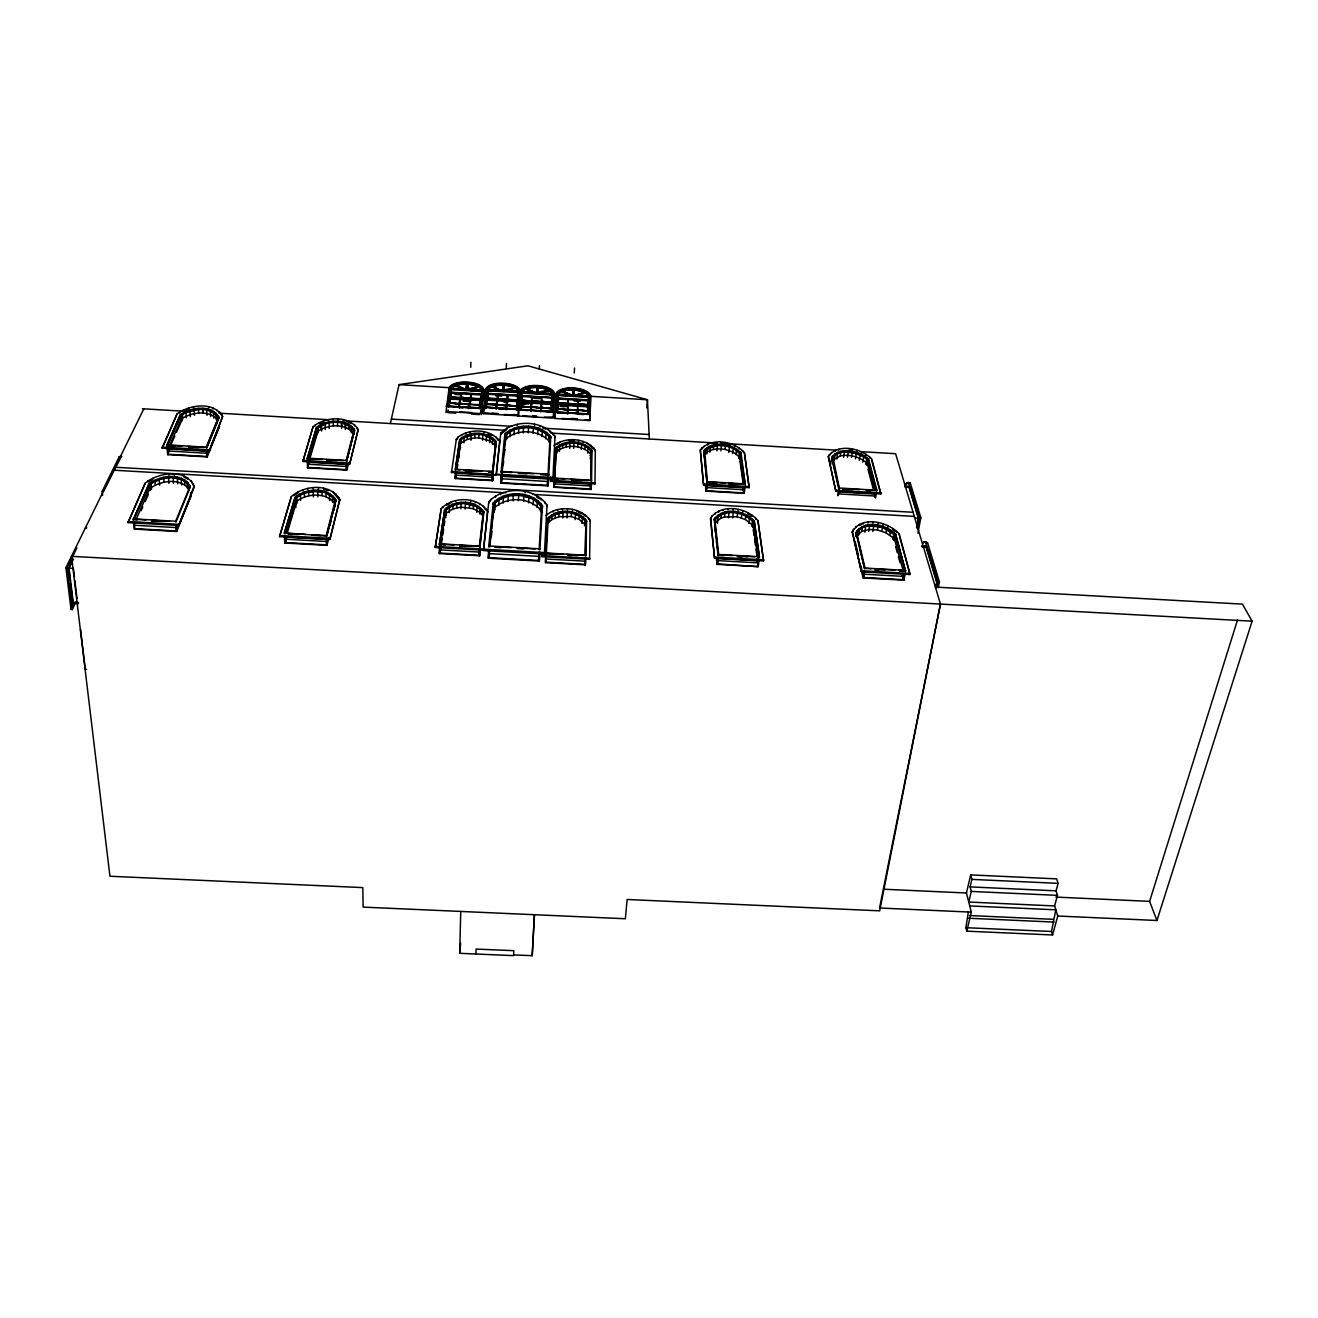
<?xml version="1.0" encoding="UTF-8"?>
<svg xmlns="http://www.w3.org/2000/svg" width="1318" height="1318" viewBox="0 0 1318 1318"><rect width="100%" height="100%" fill="white"/><g stroke="black" fill="none" stroke-linecap="round" stroke-linejoin="round"><path stroke-width="1.5" d="M550.792 477.198L550.578 481.317L594.978 483.904L595.308 449.982C585.818 437.971 565.867 436.324 553.939 445.632M591.551 481.301L591.963 450.344C583.38 440.163 565.274 438.779 555.652 448.202L555.603 449.207C564.928 439.322 583.363 440.92 591.914 451.069M483.36 550.166L435.237 547.481L441.135 508.682C453.062 496.161 477.759 496.342 487.578 511.335L487.545 512.405M589.607 559.31L589.69 558.222L541.912 555.553L541.863 556.641L589.607 559.31L590.151 520.33C580.431 506.722 558.288 504.827 545.8 515.618M590.431 489.406L590.513 483.063M590.662 471.185L591.354 451.036L588.026 447.823L587.68 453.095M590.826 480.065L591.123 454.413C582.655 444.743 565.455 443.425 555.998 452.338L554.285 487.298M554.005 481.251L553.708 487.265L591.008 489.439L591.074 483.409M591.008 480.576L591.354 451.036M480.378 549.688L479.686 555.768L439.289 553.527L439.355 548.37M439.405 544.927L444.66 509.539C454.957 499.357 475.287 499.538 483.887 511.779L483.854 512.85L477.347 506.738L465.32 503.509M440.064 547.761L439.981 553.099L479.109 555.273L479.324 548.173M441.118 509.769L441.135 508.682M589.986 420.574L590.645 396.043L556.064 393.934L554.812 418.465L589.986 420.574L590.645 396.043A17.365 7.529 3.9 0 0 573.577 387.953A17.365 7.529 3.9 0 0 556.064 393.934L555.735 400.161L556.69 400.656M443.095 507.694L443.112 506.623M445.929 412.55L449.076 388.069A17.48 7.562 2.3 0 1 467.511 382.105A17.48 7.562 2.3 0 1 483.871 390.177L483.162 400.491M444.66 509.539L444.644 510.626L449.026 507.084L456.918 504.201L456.835 507.677M445.138 517.331L445.253 510.346L452.98 505.387L452.914 508.863L445.187 513.921L439.289 553.527M445.748 517.727L445.715 509.934M445.879 509.308L445.896 508.237M446.291 512.768L446.357 509.275M448.087 411.183L448.12 409.947M587.647 408.596L587.812 400.178L558.453 398.398L558.354 400.26M545.636 555.784L545.29 562.605L585.373 564.845L585.456 558.717M575.126 519.605L575.472 514.102L582.358 517.826L585.9 521.5L585.357 555.521L566.888 554.483M587.812 400.178L587.68 414.132M585.966 556.015L586.559 520.775C577.729 509.176 557.58 507.743 547.613 518.551L545.734 554.087M588.24 408.498L588.569 398.497M557.778 398.86L557.959 395.499L588.635 397.361L588.339 414.445L578.586 413.852M446.753 504.036L446.736 505.107L449.57 503.756M449.026 391.199L449.076 388.069L483.871 390.177L481.334 414.692M449.454 402.418L449.487 400.524M449.537 400.095L449.57 398.201L480.708 400.095L480.658 401.974M482.915 390.128L480.576 408.465L482.866 390.54L449.965 388.53L466.407 390.128M459.208 403.539L449.504 402.978L450.179 399.156L479.999 400.326L450.179 398.514L449.504 404.362M454.331 389.453L450.591 388.629M450.805 394.708L450.904 389.634L481.778 391.512L479.587 408.531M449.026 507.084L449.043 506.013M450.789 397.426L460.361 398.003L450.789 397.426L460.394 397.739L460.987 393.505M449.306 512.669L449.405 507.101M460.41 397.492L450.805 396.932L451.464 392.533L481.004 394.329L480.955 396.207M496.194 475.09L451.464 472.487L451.481 471.432L552.917 478.813L553 477.495L496.375 474.183L500.758 433.012C515.074 419.009 542.637 420.327 555.043 436.242L552.917 478.813M451.003 503.081L451.02 502.01M584.747 564.796L584.862 558.305M585.176 555.109L585.9 521.5M587.597 407.905L587.696 402.039M452.684 505.321L452.7 504.25M463.87 389.37L455.567 384.955L465.88 389.716M493.36 474.711L492.701 480.691L455.138 478.516L455.254 472.355M458.236 436.966L456.407 439.784L458.236 436.966C470.295 428.218 490.527 428.712 499.703 441.316L499.67 442.354M455.699 501.664L455.715 500.593M456.753 503.031L456.736 504.102L465.369 503.394L473.689 505.074L473.722 504.003M489.011 472.272L492.965 472.503L496.276 441.678C487.858 430.97 469.603 430.656 459.718 439.52L459.702 440.541L464.101 437.494L463.985 442.799M460.196 443.622L461.284 439.355L456.456 469.192M460.641 443.276L460.707 439.932M460.839 439.421L460.872 438.383M461.58 435.764L461.613 434.742M460.971 508.781L461.036 502.372M463.755 436.472L463.738 437.494L474.925 434.479M465.518 434.017L465.551 432.996M466.77 383.538L465.155 384.082A15.964 6.92 2.3 0 0 456.259 385.284L465.897 389.42L466.77 383.538L465.172 383.489A15.964 6.92 2.3 0 0 456.275 384.691L454.842 385.218A15.964 6.92 2.3 0 0 450.954 387.97L450.591 388.925M467.132 382.517L467.099 383.999A16.294 7.051 2.3 0 0 450.179 389.337L451.069 386.438A16.524 7.15 2.3 0 1 463.359 382.484L471.514 382.978A16.524 7.15 2.3 0 1 482.388 388.349L482.899 390.721L470.575 389.963M467.791 382.549L467.725 387.789M465.188 509.061L465.402 502.323M468.071 383.62L469.653 384.362A15.964 6.92 2.3 0 1 478.006 386.619L467.198 389.502L468.071 383.62L469.653 383.769A15.964 6.92 2.3 0 1 478.022 386.026L479.274 386.718A15.964 6.92 2.3 0 1 482.289 389.881L482.437 390.573M467.149 434.956L467.132 435.978L470.872 434.94L470.905 433.919M467.33 439.339L467.396 436.011M470.757 367.261L470.872 362.302M469.883 432.815L469.9 431.793M470.839 394.098L470.279 398.333L460.69 397.772M469.406 507.512L469.488 504.053M470.921 440.311L471.053 435.006M469.653 503.937L469.686 502.866M470.674 501.483L470.707 500.412M475.946 954.018L476.095 949.059L513.822 950.69L513.592 955.632L459.685 953.309L460.74 911.446M461.218 442.766L467.33 439.405L474.842 437.856L474.892 433.375M441.843 537.892L440.031 549.886L479.208 552.061L483.162 516.079L479.933 512.405L473.327 508.699L473.426 505.14M475.37 502.784L475.386 501.713M482.273 390.474A15.964 6.92 2.3 0 0 479.274 387.311L478.648 386.372L467.511 389.667M479.439 405.285L469.801 404.445M476.836 512.307L476.984 506.771L483.261 512.521L479.373 546.393M492.388 473.475L492.174 480.263L455.781 478.154L455.88 473.047L492.339 475.238L495.584 445.797L489.67 440.739L478.796 437.84L478.945 433.358M477.347 506.738L477.38 505.667M481.647 395.977L481.696 394.098L450.855 392.237L450.031 397.212M568.058 403.637L577.564 404.214L577.679 399.947L578.207 404.231L587.713 404.824M577.366 413.901L577.597 405.977L578.042 413.951M479.604 504.712L479.637 503.641M479.884 514.069L480.032 508.847M480.477 508.88L480.51 507.809M482.619 440.245L482.767 434.94L490.115 437.345L495.42 441.464L495.453 440.443M483.294 413.687L485.798 389.205A17.431 7.546 2.9 0 1 503.904 383.241A17.431 7.546 2.9 0 1 520.511 391.314L518.617 415.813L483.294 413.687L484.316 405.582M482.948 433.853L482.915 434.874L478.879 434.446M479.686 555.768L479.884 548.914M484.365 412.699L498.072 414.132M484.497 406.982L517.925 409.601L519.506 391.677L486.704 389.667L484.48 407.591L487.709 387.574A16.475 7.134 2.9 0 1 499.786 383.62L507.924 384.115A16.475 7.134 2.9 0 1 518.962 389.485L519.49 392.27L509.242 391.644M483.838 432.732L483.871 431.711M482.355 514.811L482.454 511.335M482.8 515.552L482.899 512.059M482.981 511.433L483.014 510.363M483.278 506.128L485.189 509.176M486.26 407.542L488.187 393.67L517.661 395.466L517.579 397.328M486.869 390.474L486.737 389.848M486.737 404.329L496.392 404.428L497.479 400.672L497.034 404.956M487.182 401.529L487.248 399.651L517.002 401.446L487.232 400.293M487.479 395.828L487.644 390.771L518.435 392.632L518.254 397.097M486.293 441.217L486.441 435.912L494.925 441.349L495.584 445.715M487.66 398.547L497.199 399.123L487.66 398.547L497.232 398.86L497.677 394.642M487.578 511.335L483.508 550.578L544.383 553.988L547.036 505.074C534.334 486.952 503.69 485.683 488.813 501.746L483.558 549.194L544.449 552.588L544.383 553.988M486.688 435.879L486.721 434.858M488.121 395.532L488.187 393.67M486.144 510.165L486.177 509.094M489.604 442.65L489.769 437.345M490.115 437.345L490.148 436.324M500.478 390.507L492.075 386.092L502.52 391.149L503.163 384.955A16.162 7.002 2.9 0 0 492.405 386.256M588.899 396.026A15.865 6.887 3.9 0 0 585.571 392.846L573.956 395.944L574.17 389.453L575.752 389.601M574.17 389.453L573.973 395.647L584.928 392.22L585.554 393.143A15.849 6.903 3.9 0 1 588.372 395.482M488.813 501.746L488.764 503.097L491.169 499.176M539.77 553.132L539.309 561.056L488.286 558.206L488.517 550.973M492.224 434.578L492.191 435.599L488.22 433.902M492.471 444.495L492.635 439.174M489.373 550.166L489.143 557.662L538.551 560.414L538.93 552.934M493.064 439.24L493.097 438.202M492.701 480.691L492.899 474.546M492.965 472.503L492.998 471.449L455.32 469.257L459.718 439.52M494.761 446.67L494.925 441.349M496.392 404.428L486.721 404.115L496.375 404.675L495.914 408.531M557.761 394.115A15.865 6.887 3.9 0 1 561.287 391.364L572.638 395.861L572.869 389.37L571.287 389.321A15.865 6.887 3.9 0 0 562.654 390.54L561.303 391.067A15.865 6.887 3.9 0 0 557.778 393.818L557.498 394.494M573.874 388.579L573.643 395.614M542.11 512.274L542.456 505.634C531.368 490.807 506.112 489.769 493.278 502.817L493.229 504.168L497.232 500.675M495.239 445.319L495.354 441.991M495.65 436.769L498.352 440.377L498.385 439.355M497.051 404.461L506.31 405.796L497.051 404.461L497.479 400.672M493.756 511.137L494.003 503.822L495.321 502.488L503.361 497.644L503.163 503.114M496.112 446.736L496.243 442.716C488.303 431.563 469.521 431.398 459.702 440.245L455.303 470.295M494.266 512.455L494.563 503.311M494.711 502.537L494.761 501.186M495.14 507.974L495.321 502.488M495.535 497.298L495.584 495.963M500.758 433.012L500.708 434.297L506.952 429.289L507.002 428.004M498.55 498.402L498.501 499.753L508.204 496.161L507.99 501.631M498.814 505.255L499.011 499.786M487.281 389.766L487.611 389.107A15.931 6.903 2.9 0 1 491.367 386.339L492.784 385.828A15.931 6.903 2.9 0 1 501.581 384.609L503.179 384.658L501.565 385.202A15.915 6.903 2.9 0 0 492.767 386.421L492.388 386.553M503.558 383.637L503.492 385.12A16.244 7.051 2.9 0 0 487.907 388.859M548.568 477.923L548.14 485.881L500.692 483.129L500.988 474.48M518.864 391.314A15.931 6.903 2.9 0 0 515.75 388.135L515.107 387.805C491.746 394.856 506.82 387.492 515.733 388.431A15.915 6.903 2.9 0 1 518.847 391.611L519.028 392.303M504.151 385.169L504.201 383.686M502.866 432.073L502.916 430.772M519.045 391.71L518.864 391.018A15.931 6.903 2.9 0 0 515.75 387.838L514.481 387.162A15.931 6.903 2.9 0 0 506.063 384.905L504.481 384.757L506.046 385.499A15.915 6.903 2.9 0 1 514.448 387.756L514.811 387.344M500.725 494.777L500.774 493.426M501.73 475.485L501.466 482.668L547.448 485.337L547.81 478.17M506.26 368.397L506.441 363.438M504.58 443.359L504.794 437.279M549.655 435.138L550.71 437.988L550.776 436.703C539.985 423.688 517.266 422.584 504.926 433.968L504.876 435.253L514.251 429.602L514.053 434.825M502.965 497.561L503.015 496.227M505.272 443.672L505.585 434.924L510.214 431.431L510.017 436.67M507.117 398.975L497.858 399.173L507.117 398.975L507.496 395.235M506.013 439.915L506.112 434.495M506.227 433.853L506.277 432.551M506.623 439.009L506.804 433.77M509.736 431.447L509.786 430.162M567.383 413.803L567.712 405.384L568.042 413.836M568.387 403.637L567.893 399.354L567.729 403.588L558.222 403.028M567.729 413.572L567.877 409.733L577.465 410.31M507.99 494.695L507.941 496.046L518.649 495.321L529.161 497.265L529.226 495.93M513.938 428.268L513.888 429.569L523.559 427.691M513.147 500.84L513.295 493.904M517.134 425.615L517.183 424.33M518.221 409.684L517.958 416.01L553.214 418.136L554.499 393.604A17.398 7.546 3.3 0 0 537.695 385.531A17.398 7.546 3.3 0 0 519.869 391.495L518.221 409.684L553.544 411.809M518.567 426.983L518.518 428.268L528.518 427.576M518.534 433.556L518.748 428.334M520.939 409.882L521.631 401.957L551.319 403.769L551.237 405.647M521.516 398.118L521.73 393.061L552.473 394.939L552.242 399.403M521.631 401.957L521.549 403.852L525.52 403.983M522.175 397.838L522.241 395.96L551.665 397.756L522.225 396.603M518.419 500.774L518.732 493.838M523.345 432.897L523.51 426.307M521.599 391.99A15.882 6.903 3.3 0 1 525.239 389.238L525.964 388.382L536.525 393.143M523.641 501.45L523.889 495.996L533.411 499.374L541.649 506.557L541.369 512.027M524.053 495.865L524.103 494.53M525.157 492.817L525.223 491.466M528.271 432.881L528.567 426.291M531.187 402.946L530.561 411.348M528.617 502.817L528.864 497.364M533.131 433.49L533.378 428.268L542.686 431.283L542.752 429.998M533.592 426.917L533.526 428.202L528.502 427.658M534.548 425.533L534.597 424.264M536.195 392.962L525.931 388.975M521.302 392.352L521.615 391.693A15.882 6.903 3.3 0 1 525.256 388.942L536.508 393.439L526.623 388.711A15.882 6.903 3.3 0 1 535.339 387.492L536.97 386.948L535.372 386.899A15.898 6.903 3.3 0 0 526.656 388.118L525.272 388.645A15.898 6.903 3.3 0 0 521.615 391.397L521.318 392.056M537.266 387.41L537.349 385.927L541.714 386.405A16.442 7.134 3.3 0 1 552.901 391.776L553.494 394.56L549.408 394.313M537.925 387.459L537.991 385.976M548.931 390.392C526.722 397.278 540.924 389.568 549.573 390.721M539.853 387.195L538.255 387.047L539.82 387.772M539.293 368.991L539.441 365.696M533.147 504.843L533.411 499.374M533.905 498.006L533.839 499.341L536.541 501.137M537.777 434.709L538.041 429.487L545.998 433.573L550.034 437.576L549.754 442.815M538.304 429.454L538.37 428.169M561.616 413.209L557.761 412.979L558.453 398.398M513.625 954.891L532.208 955.698L534.334 914.923M566.114 446.934L566.312 443.639L559.689 446.143L556.18 448.96L554.763 478.45L564.829 479.044M536.574 495.502L536.508 496.837L539.655 498.896M541.088 403.539L540.545 411.71M540.083 426.983L540.149 425.714M541.22 411.496L541.747 403.572M537.085 507.446L537.365 501.977M537.958 500.675L537.892 502.026L541.187 505.206L541.253 503.855M542.028 436.505L542.291 431.283M557.959 395.499L557.119 412.567L566.872 413.16M555.652 448.202L554.219 478.072L591.617 480.263M540.281 510.544L540.561 505.074M541.22 499.934L541.303 498.583M540.891 511.466L541.171 505.98M545.158 429.108L545.224 427.823M539.309 561.056L539.754 552.011M545.734 438.795L545.998 433.573M546.558 432.353L546.492 433.638L543.955 432.073M545.059 503.624L545.125 502.273M548.733 441.514L548.996 436.291M549.59 431.843L549.655 430.558M549.309 442.321L549.573 437.082M546.954 506.425L547.036 505.074M548.14 485.881L548.601 477.248M553.395 394.164L549.392 394.51M552.275 417.032L544.416 417.163M553.181 400.211L553.148 398.909M545.899 562.638L548.173 519.358L555.306 514.366L563.132 512.537L562.819 518.04M551.534 411.99L552.473 394.939M548.683 475.518L550.776 436.703M550.578 481.317L550.627 480.279L595.061 482.849L594.978 483.904M547.975 522.9L548.601 518.946M547.547 519.621L548.716 517.249M553.181 435.072L553.247 433.787M548.98 521.73L549.161 518.271M554.812 418.465L555.142 412.139L590.398 414.264M556.69 400.227L556.855 399.354M554.977 437.527L555.043 436.242M557.119 394.609L589.69 396.388L589.393 414.379L556.097 412.369L556.987 394.576A16.195 7.035 3.9 0 1 573.198 389.238M548.65 518.303L551.599 515.009M557.432 405.977L557.53 404.099L588.471 405.977L588.355 407.855M548.403 522.488L551.764 519.621L551.962 516.096M553.708 487.265L554.038 481.152M554.68 480.147L554.301 486.902L590.431 488.994L590.892 482.256M555.998 452.272L556.18 448.96M553.099 512.043L553.148 510.989M556.394 451.926L556.575 448.598M556.624 448.071L556.674 447.066M557.053 443.392L557.003 444.413L560.776 441.629M541.863 556.641L542.077 552.654M550.858 412.303L551.665 397.756M547.415 485.848L550.034 437.576M551.863 404.692L552.407 396.075M556.806 453.31L557.086 448.021M551.534 516.063L555.043 513.229M561.27 391.66L561.979 390.803L572.671 395.565M555.125 517.826L555.306 514.366M559.343 445.122L559.293 446.143L570.084 443.095M559.392 451.415L559.689 446.143M532.208 955.698L534.515 914.708M557.596 510.626L557.646 509.555M562.489 444.627L562.539 443.606M554.977 514.3L558.865 513.064L558.914 511.994M562.621 447.972L562.802 444.66M551.764 519.621L558.881 516.689L559.079 513.163M566.097 443.573L566.147 442.551M568.206 409.717L577.449 410.557L568.223 409.503M562.424 509.868L562.489 508.797M538.518 561.007L539.046 552.242M539.128 549.705L541.649 506.557M539.869 549.82L542.456 505.634M558.865 513.064L563.017 512.405L563.083 511.351M569.458 439.784L569.392 440.805L574.038 440.772L574.104 439.751M572.358 395.384L561.946 391.397M572.869 389.37L571.254 389.914M569.771 448.367L570.035 442.008M572.638 395.861L562.621 391.133M589.657 396.982L588.981 394.197A16.409 7.134 3.9 0 0 577.63 388.826L573.264 388.349L573.165 389.831A16.178 7.035 3.9 0 0 557.992 393.588M574.236 373.01L574.533 368.068M573.017 395.268L572.968 396.174L573.874 388.975M573.907 388.382L573.808 389.881A16.178 7.035 3.9 0 1 588.668 395.466M573.956 395.944L584.236 392.467A15.849 6.903 3.9 0 0 575.719 390.194L574.137 390.046M566.987 517.974L567.383 511.285M567.399 509.802L567.465 508.732M574.302 395.515L584.895 392.797M573.659 448.351L574.038 441.975M577.548 404.198L568.074 403.374L568.206 399.618L577.663 400.194M585.67 525.042L578.915 519.259L571.271 516.524L571.485 513.015L579.459 515.7L586.477 521.846L586.559 520.775M571.666 511.829L571.6 512.9L563.017 512.405M572.358 510.428L572.424 509.374M577.663 446.868L578.025 442.486M578.668 441.349L578.734 440.344M575.686 514.02L575.752 512.966M577.119 511.73L577.185 510.676M581.271 449.487L581.6 444.545L588.405 447.873L591.897 451.366L591.963 450.344M585.39 444.957L585.324 445.978L581.798 444.495L581.864 443.491M583.116 442.519L583.182 441.497M578.915 519.177L579.146 515.733M579.459 515.7L579.525 514.63M584.813 449.273L585.027 445.978M587.696 408.086L587.812 406.208L558.173 404.412L567.696 405.631M588.355 401.809L588.635 397.361M585.406 515.107L585.324 516.162L581.567 512.603M581.996 523.345L582.358 517.826M587.268 443.21L593.743 449.01L593.808 448.005M582.77 517.842L582.836 516.788M588.405 447.873L588.471 446.851M584.632 525.833L584.994 520.313M585.143 525.404L585.554 519.341M585.274 524.498L585.505 521.055M590.497 449.998L590.793 459.307M590.793 446.423L590.859 445.402M590.431 458.911L590.975 450.641M590.942 450.113L591.024 449.092M585.11 559.046L584.764 564.335L545.916 562.176M585.373 564.845L585.818 558.025M588.487 519.127L588.553 518.073M591.008 489.439L591.42 483.327M590.085 521.384L590.151 520.33M595.242 450.987L595.308 449.982M537.464 393.785L537.991 386.158M537.81 393.522L538.255 387.047M536.508 393.439L536.97 386.948M536.821 393.736L537.958 386.569M531.22 411.381L531.846 402.978M532.06 401.199L531.714 396.932L531.401 401.166L521.879 400.606M530.907 411.117L531.187 407.278L540.808 407.839M532.027 397.196L531.747 400.936L541.253 401.512M646.759 407.937L647.451 399.766L527.991 365.794L399.057 384.625L390.359 423.556M521.73 393.061L520.248 410.112L528.073 410.573M521.104 402.534L521.615 395.664L552.341 397.525M521.73 401.809L522.241 395.96M520.05 403.44L520.396 399.568M516.244 409.98L517.661 395.466M516.903 409.667L518.435 392.632M459.685 953.309L460.674 943.128M500.692 483.129L501.483 475.188M505.585 434.924L501.845 471.91L511.878 472.487M501.993 474.875L501.598 478.78L547.645 481.465M502.982 465.106L503.377 461.185M504.168 453.376L504.563 449.454M501.417 483.179L502.257 474.826M503.245 465.023L503.624 461.102M504.415 453.277L504.81 449.356M506.573 409.667L507.397 401.265M507.743 399.502L508.155 395.268M504.926 433.968L501.071 472.371L501.104 471.416L548.749 474.2L548.7 475.139L540.759 474.678M489.077 558.255L489.571 553.593M491.284 537.25L491.911 531.138M505.898 409.618L506.738 401.232M496.227 474.035L499.703 441.316M488.649 546.954L493.278 502.817M488.286 558.206L489.126 550.314M489.505 546.41L494.003 503.822M489.703 549.54L489.275 553.609L538.765 556.361M489.785 546.954L493.855 508.303C506.491 495.93 530.446 496.919 541.418 511.038M700.303 449.965L703.565 485.008L749.168 487.66L744.39 452.585C733.846 440.871 711.259 437.016 700.303 449.965L703.565 485.008M701.67 448.104L701.555 449.158L704.471 445.797M704.669 449.57L703.697 451.794L704.669 449.57C714.916 440.706 732.067 443.589 741.045 452.964L745.313 484.662M704.29 454.578L705.081 450.575L713.763 446.028L717.519 445.484L716.91 450.904M503.46 391.495L504.217 383.868M503.822 390.771L504.481 384.757M503.822 391.232L504.464 385.054M704.718 453.985L705.081 450.575M707.074 447.576L706.959 448.631L717.338 445.402L725.526 445.879M706.843 454.067L707.436 448.631M707.865 445.023L707.98 443.968M709.974 447.049L710.089 446.011M492.701 473.261L492.273 477.198L455.847 475.073M492.125 480.658L492.817 474.348M502.52 390.688L503.179 384.658M502.817 391.446L504.184 384.279M709.809 452.189L710.369 447.099M745.065 486.655L744.242 493.36L705.954 491.136L706.695 484.414M706.547 491.169L707.453 482.042L704.652 451.168M711.934 443.754L712.049 442.716M713.483 445.962L713.598 444.924M713.4 449.438L713.763 446.028M495.7 442.387L492.438 471.778L488.385 471.531M717.338 445.402L717.453 444.347M710.517 519.061L710.633 517.958C721.869 503.015 747.009 507.43 757.949 520.676L763.583 560.941L714.537 558.189L710.517 519.061L712.082 515.816M497.891 398.909L498.319 394.675M720.864 450.871L721.523 444.331M714.274 519.951L714.405 518.847C724.192 506.722 744.868 510.313 754.357 521.137L759.497 556.74L718.195 554.417L714.405 518.847M714.933 514.234L715.064 513.147M715.18 518.584L715.312 517.496M715.361 522.126L715.756 518.551L721.374 514.531L720.962 518.089L714.883 522.9M479.06 555.735L479.801 549.26M479.933 547.201L483.887 511.779M495.914 408.778L496.82 400.87M496.243 408.794L496.688 404.956L506.326 405.516M497.15 400.886L496.721 404.692L506.343 405.269M496.589 408.564L497.018 404.741M743.698 483.953L739.958 457.165L732.742 451.926L725.114 449.422L725.658 444.841M717.865 515.173L717.75 516.277L725.015 513.279L724.603 516.837L720.962 518.172M725.905 443.672L726.037 442.634M718.672 512.125L718.804 511.038M717.437 523.444L718.261 516.294M714.537 558.189L710.633 517.958M720.962 514.448L721.078 513.345M728.821 452.387L729.694 445.879M723.005 510.659L723.137 509.555M730.732 443.836L730.6 444.874L727.47 444.067M759.135 559.623L758.212 566.641L717.041 564.351L717.849 557.3M718.195 554.417L718.063 555.537L714.307 519.638C724.093 507.496 744.785 511.087 754.258 521.912L759.399 557.547M724.818 512.076L724.702 513.18L729.035 512.62L728.409 517.958M732.561 453.54L733.516 447.395M735.032 446.637L735.147 445.599M727.8 509.868L727.931 508.781M728.953 511.4L728.821 512.504L733.269 512.57L732.643 517.908M736.103 453.754L736.498 450.361L740.386 453.672L744.654 484.217L728.986 483.311M736.449 453.689L736.96 449.356M739.019 448.894L739.151 447.856M738.706 458.038L739.349 452.601M732.857 509.802L732.989 508.715M745.263 484.975L739.892 451.679M739.299 458.713L739.942 453.26M733.319 511.351L733.187 512.438L741.968 514.168L742.1 513.081M739.777 458.796L740.386 453.672M740.518 457.297L741.045 452.964M742.429 451.58L742.561 450.542M744.39 452.585L749.168 487.66M757.57 566.608L717.618 563.906L718.261 558.437L758.212 560.743L753.188 525.536L745.378 519.556L737.157 516.755L737.75 511.911M737.998 510.461L738.129 509.374M744.225 487.693L743.599 492.916L706.514 490.757M741.391 517.809L741.836 514.251L749.794 518.106L749.926 517.018M743.039 511.812L743.171 510.709M485.716 407.987L486.144 404.61M486.935 398.349L487.693 391.874L486.886 400.029M485.716 408.728L486.243 404.346M745.378 519.49L745.823 515.931L753.649 521.879L758.69 557.036M746.07 515.898L746.219 514.794M747.949 512.702L747.817 513.806L752.117 516.376L752.265 515.272M485.551 407.773L487.644 390.771M748.772 523.427L749.431 518.089M751.853 526.014L752.529 520.659M753.105 519.654L754.226 522.225M752.496 526.772L753.171 521.417M484.843 401.529L485.798 389.205L520.511 391.314M752.973 527.233L753.649 521.879M753.781 525.668L754.357 521.137M755.807 519.44L755.955 518.336M757.949 520.676L763.583 560.941M480.905 409.717L480.411 413.588L447.016 411.578M481.663 403.934L482.174 400.062M481.597 412.666L482.388 406.57M480.823 400.754L481.696 394.098M757.504 566.13L758.46 558.848M478.945 408.844L479.999 400.326M479.983 402.105L481.004 394.329M468.582 408.498L469.735 400.095M469.257 408.531L470.394 400.128M470.938 398.365L471.482 394.148M460.279 440.278L455.946 469.636L459.998 469.883M455.138 478.516L456.028 472.536M456.703 469.192L457.28 465.254M457.857 461.333L460.163 445.616M455.715 478.549L456.638 472.239M457.214 468.302L457.791 464.381M458.664 458.466L459.241 454.529M466.177 389.716L467.775 383.143M466.836 389.766L467.841 382.747M467.182 390.095L468.071 383.917A16.211 7.018 2.3 0 1 478.319 386.503M439.915 553.56L440.887 547.085M441.481 543.098L442.09 539.095M442.7 535.092L443.606 529.078M444.199 525.075L444.809 521.071M465.88 390.013L466.77 383.835A16.211 7.018 2.3 0 0 455.896 385.12M828.297 456.423L835.876 491.35L880.852 493.97L871.791 459.01C861.132 448.334 838.561 442.716 828.297 456.423L835.876 491.35M829.384 454.562L829.236 455.6L831.839 452.255M445.253 510.346L440.113 544.186L453.853 544.96M451.464 472.487L456.423 438.746M442.436 533.905L443.046 529.902M443.655 525.915L444.248 521.912M830.735 464.348C830.719 444.825 859.303 449.01 868.562 459.389L876.865 490.23L866.766 490.411M832.515 456.028L832.35 457.066L837.194 453.507L840.835 452.486L840.307 455.847L832.399 460.46L832.927 457.016L837.638 453.557L836.815 458.911M834.871 451.481L835.019 450.443M834.459 455.072L834.607 454.035M460.114 399.749L459.537 403.555L469.175 404.132M459.224 407.921L460.46 399.535M461.053 397.772L461.646 393.538M834.195 460.13L834.969 455.072M837.194 453.507L837.358 452.469M838.676 450.212L838.841 449.191M435.237 547.481L440.805 511.746M458.565 407.394L459.801 399.486M840.637 451.382L840.489 452.42L844.426 451.942L843.586 457.297M844.344 450.822L844.179 451.843L856.37 453.359M837.787 495.716L838.561 490.741M838.281 495.288L839.088 490.115M847.458 457.264L848.314 450.789M852.268 452.338L852.433 451.3M852.515 449.092L852.351 450.13L849.171 449.735M851.51 457.445L852.301 452.404L848.298 451.909M855.431 458.779L856.535 452.338M857.112 451.316L857.277 450.295M859.254 460.246L860.473 453.853M861.675 453.079L861.84 452.041M862.763 462.157L863.636 456.786L868.397 460.427M867.096 459.142L864.097 455.797M852.186 532.373C860.934 514.844 888.348 521.664 899.288 533.971L910.112 574.582L861.478 571.864L852.186 532.373L853.487 529.128M865.877 455.336L866.041 454.298M865.91 464.084L866.733 459.026M855.893 527.513L856.057 526.426M866.42 463.195L867.26 458.104M447.972 405.779L448.614 401.924M449.257 398.069L449.899 394.214M448.169 406.636L450.904 389.634M448.927 404.741L449.471 401.183M448.878 406.405L450.179 398.514M448.878 407.048L449.537 403.193L459.191 403.786M450.509 398.365L451.464 392.533M867.87 460.097L866.503 465.073L867.392 459.685L876.042 490.543L865.844 489.95M856.189 532.175L864.624 568.865L856.057 532.95C863.982 518.814 886.355 524.399 895.828 534.433L905.532 571.468M856.008 533.263L856.898 530.808M867.722 464.496L868.562 459.389M856.09 536.541C855.794 531.105 861.132 527.826 865.728 526.541L864.789 532.175M856.387 536.113L857.343 531.862M869.567 458.005L869.732 456.967M859.451 524.284L859.27 525.371L861.988 524.383M859.105 528.469L856.716 531.895M858.545 535.24L859.484 529.589M449.965 388.53L447.066 406.438L480.592 407.855M862.021 526.623L861.84 527.711C871.247 523.839 882.286 526.162 890.704 531.368L890.902 530.281M856.074 536.607L861.725 531.401L862.318 527.793M863.339 523.872L863.521 522.801M865.349 526.426L865.531 525.338M867.936 523.081L868.134 521.994M861.478 571.864L852.367 531.286M869.501 524.646L869.303 525.734L882.483 527.398L895.63 535.52L895.828 534.433M868.644 531.5L869.583 525.866M874.888 497.413L875.465 493.986L838.808 491.911M875.564 497.924L876.404 492.948M905.202 573.215L903.917 580.184L863.092 577.91L864.279 570.925M864.526 572.045L863.603 577.465L903.16 579.673L904.164 574.253M872.911 523.015L873.093 521.928M873.587 525.668L873.785 524.58M872.796 531.434L873.768 525.8M878.068 523.658L878.249 522.587M903.061 570.381L894.428 538.798L885.943 532.785L877.459 529.951L878.216 525.157M881.791 531.022L882.665 526.31M883.208 525.025L883.406 523.938M885.943 532.703L886.948 528.057M888.167 527.019L888.365 525.948M889.798 534.894L890.424 531.352M892.961 528.534L892.764 529.622L895.466 531.681M892.863 539.26L893.818 533.955L895.087 535.174L904.823 570.645L898.876 570.315M894.197 534.037L894.395 532.95M893.604 540.018L894.543 534.713M894.131 540.495L895.087 535.174M896.817 532.703L897.014 531.615M899.09 535.059L899.288 533.971M916.537 527.843L918.316 518.221L908.843 486.754L906.191 487.446M917.229 525.931L918.662 518.238L909.173 486.787M917.493 529.325L919.651 517.694L908.349 482.536L910.343 483.228L920.837 517.76L917.938 533.279M935.879 586.197L936.67 582.194L925.977 546.624L924.182 546.014M935.632 588.092L937.032 582.21L926.323 546.64M937.016 587.63L938.169 581.864L925.434 541.995M938.284 587.713L939.421 581.93L927.592 542.884L924.033 541.912L922.682 542.95L925.236 541.995M860.72 451.629L895.614 453.721L940.442 604.072L879.683 910.837L627.154 899.486L625.342 918.745L363.125 907.114L362.812 887.607L109.938 876.239L71.534 556.328L1252.1 621.19L1156.94 920.491L1057.777 916.026L1054.598 905.944L1057.497 895.367L1056.047 890.836L1058.09 883.357L1056.641 878.875L970.691 874.888L966.44 892.994L971.333 912.138L966.786 931.167L1052.555 934.973L1057.777 916.026M940.442 604.072L879.567 908.003L971.333 912.138M1054.598 905.944L968.763 902.039L971.267 891.429L970.097 886.899L971.877 879.386L970.691 874.888M968.384 911.644L965.913 927.691L966.786 931.167M307.308 460.954L307.539 467.808L346.799 470.098L348.776 462.404M329.895 539.457L339.813 499.473C330.225 482.833 304.112 484.925 291.294 496.705L279.548 536.64L329.895 539.457L339.813 499.473M349.632 464.2L358.216 429.47C348.677 414.906 325.299 416.554 313.025 426.785L302.876 461.481L349.632 464.2L358.216 429.47M326.304 545.322L327.935 538.996M346.189 470.065L347.754 463.952M284.408 535.816L284.704 543L326.963 545.355L328.989 537.447M333.833 510.231L335.332 504.415L332.482 500.626L326.073 496.804L325.974 493.097L332.383 496.919L335.25 500.692L326.172 535.553L311.806 534.746M326.683 535.24L335.859 499.934C327.391 486.326 305.908 488.022 294.886 497.578L284.276 532.867L326.716 536.064L335.876 500.725C327.441 487.166 305.644 488.599 294.919 498.698L294.886 497.578M346.123 460.773L353.965 430.574L348.496 425.401L341.477 422.913L341.593 428.449M326.716 536.393L335.382 503.015M307.226 458.137L316.386 427.576C326.913 419.256 346.173 417.954 354.542 429.849L346.618 460.443L307.226 458.137L307.259 459.241L316.402 428.35M329.797 525.767L331.312 519.935M346.618 461.218L354.558 430.607M346.634 461.531L354.542 429.849M1052.555 934.973L1051.484 931.496L1055.833 909.815L969.751 905.927M308.148 467.841L308.033 460.328M295.759 504.25L287.093 533.378L305.644 534.4M284.704 543L285.874 539.046M285.363 543.032L286.649 538.667M307.539 467.808L309.252 462.041M285.116 533.246L295.545 498.418L300.405 495.09L300.603 500.543M325.299 429.553L325.151 424.001L316.995 428.383L307.967 458.549L322.037 459.372M286.418 533.18L295.677 502.142C303.947 495.255 315.941 493.327 326.073 496.804M284.309 533.691L294.919 498.385L296.418 497.034M302.876 461.481L313.025 426.785M279.548 536.64L291.294 496.705M1156.94 920.491L1149.609 901.364L1237.569 619.773M178.803 525.47L194.306 486.968C187.189 467.939 158.292 472.289 145.293 483.031L128.027 522.62L178.803 525.47L194.224 485.848M209.298 450.937L222.643 416.537C213.664 401.1 189.644 404.61 177.106 413.836L162.163 448.186L209.298 450.937L222.643 416.537M133.415 521.829L134.123 529.078L176.727 531.467L190.896 496.276L190.616 492.734M206.596 456.885L209.793 448.96M211.308 445.204L219.463 426.439L207.206 456.918L167.65 454.611L167.073 447.692M176.068 531.434L190.896 496.276L190.369 494.81M206.152 447.543L218.327 417.641L216.004 414.379L210.336 411.051L210.699 416.62M175.969 522.093L190.204 487.1L189.677 485.634M218.854 416.9L206.547 447.197L166.842 444.858L166.941 445.962L180.401 414.61C190.945 407.031 212.791 403.983 218.936 417.987L206.629 448.301M206.596 447.972L218.903 417.674M175.508 521.582L190.138 486.293C182.197 471.86 160.121 475.32 148.819 483.92L133.25 520.017M171.505 443.507L174.833 436.027M176.497 432.271L181.489 421.035M134.766 529.111L134.436 523.015M167.65 454.611L169.231 451.036M168.259 454.644L167.847 447.082M136.067 519.457L149.857 488.517C160.878 480.543 180.204 477.363 189.331 489.604M168.836 447.082L181.324 419.009C191.785 412.023 209.15 409.519 218.03 420.162L217.816 416.587M141.141 510.676L142.756 507.035M145.194 501.565L148.44 494.283M150.647 489.868L150.153 484.349L134.074 519.259L145.919 519.918M182.691 417.987L182.428 414.478L181.06 415.417L167.699 445.286L181.868 446.11M134.897 516.343L138.192 508.979M140.664 503.46L144.799 494.25M147.27 488.731L148.819 483.92M166.842 444.858L180.401 414.61M128.027 522.62L145.293 483.031M162.163 448.186L177.106 413.836M75.769 602.128L72.342 609.493L71.024 609.427L73.61 603.908M69.557 566.279L71.32 562.671M73.446 559.079L69.047 568.107L73.33 603.331M449.833 399.206L450.871 391.331M71.024 609.427L65.9 567.646L143.909 408.679M102.194 491.301L119.131 456.852L121.437 456.341L103.447 491.367L102.194 491.301L102.623 495.304M72.342 609.493L67.234 567.712L76.922 547.909M856.057 532.95C865.168 519.918 886.075 525.272 895.696 535.223L905.581 571.155L899.436 570.809M904.774 485.963L907.114 482.668L909.502 482.602M520.791 392.154L520.923 392.171A16.211 7.035 3.3 0 1 537.48 386.833A16.211 7.035 3.3 0 1 553.148 394.131M450.591 389.222L450.937 388.563A15.964 6.92 2.3 0 1 454.825 385.812L455.55 385.548M831.674 458.252C840.209 446.654 859.303 451.382 868.447 460.13L876.684 491.301M832.927 457.016L839.352 488.401M450.196 388.448L462.354 389.469M715.756 518.551L714.933 519.671L718.689 554.779L732.693 555.57M704.273 454.661C709.331 448.861 717.964 448.202 725.114 449.422M547.563 519.325C557.547 508.501 577.696 509.934 586.494 521.533M555.619 448.927L556.641 447.791M495.09 509.489L493.756 510.84M493.245 503.773C506.079 490.724 531.335 491.762 542.406 506.59M446.258 514.844L445.154 515.931M504.876 434.891C517.216 423.506 539.952 424.61 550.726 437.625M459.537 448.598L460.674 447.461M316.419 428.647C326.485 419.783 346.749 418.663 354.558 430.92M148.918 485.057L151.026 483.673L151.521 489.192M180.484 415.697L185.986 412.583L186.382 417.839M86.593 527.233L85.324 528.04L86.609 528.106M317.786 427.493C328.38 420.706 344.921 419.618 353.867 429.635L353.85 428.564M150.631 483.722L159.247 479.736M187.074 409.667L183.927 410.837L183.845 409.766M861.725 531.401L868.974 529.474L877.459 529.951M492.059 386.685L491.35 386.948A15.915 6.903 2.9 0 0 488.22 388.925M537.826 393.225L549.59 390.425M452.914 508.946L461.003 507.117L473.327 508.699M505.651 390.688L515.091 388.102M469.043 389.551L479.274 387.014A15.964 6.92 2.3 0 1 482.273 390.177M469.356 389.716L478.632 386.965M322.218 490.757L322.235 491.878L313.223 491.35L304.178 493.278L304.145 492.158M724.587 516.92L737.157 516.755M558.881 516.689L571.271 516.524M840.291 455.913C849.813 453.985 860.209 456.951 867.31 463.541L874.427 490.247M713.417 443.54L716.399 443.112M354.031 434.133C345.695 422.814 327.441 424.05 317.094 431.942L308.099 462.19L346.189 464.397M198.524 409.486L185.706 412.6L185.624 411.529M569.969 443.013L573.989 443.079M474.859 434.396L478.928 434.38M474.842 437.856L478.796 437.84M198.458 409.552L202.873 409.47M537.349 385.927L533.592 385.91A16.442 7.134 3.3 0 0 521.714 389.881L520.758 392.566L545.306 394.066M573.264 388.349L569.524 388.332A16.409 7.134 3.9 0 0 557.86 392.303L556.97 395.005L583.528 396.619M969.521 915.549L1053.23 919.321M968.17 918.218L1054.087 922.073M965.913 927.691L1051.484 931.496M971.877 879.386L1058.09 883.357M970.097 886.899L1056.047 890.836M971.267 891.429L1057.497 895.367M884.724 889.271L966.44 892.994M1055.833 897.08L1149.609 901.364M86.609 669.363L85.324 669.297L80.53 629.329M73.116 602.293L78.47 602.573M78.487 603.611L72.951 603.314L70.579 583.742M938.169 581.864L939.421 581.93M936.67 582.194L937.922 582.259M935.385 587.087L1242.462 604.122L1252.1 621.19M65.9 567.646L67.234 567.712M67.729 568.042L72.589 568.355M115.193 467.264L913.077 512.274M926.373 542.818L927.592 542.884M921.562 545.883L925.73 546.113M922.155 546.393L927.197 546.69M926.225 547.151L921.974 546.838M133.134 518.864L175.904 521.269M151.834 520.264L169.577 521.253M137.286 519.918L133.217 519.687L148.885 484.727C160.17 476.095 182.675 472.552 190.22 487.413L190.138 486.293M151.537 520.725L161.719 521.285M151.57 521.055L155.639 521.285M127.912 521.45L178.704 524.3M736.696 555.801L754.703 556.806M718.096 555.224L723.994 555.553M737.767 556.328L747.603 556.871M737.718 556.641L741.655 556.871M714.669 557.069L763.732 559.821M134.65 525.256L175.986 527.579M288.345 533.905L298.445 534.482M312.58 535.273L320.653 535.718M288.362 534.235L292.398 534.465M488.681 545.965L539.919 548.832M495.453 546.739L511.335 547.629M517.282 547.975L535.157 548.963M439.421 543.823L479.966 546.097M459.735 545.29L477.396 546.278M494.794 547.299L500.939 547.645M517.331 548.552L523.477 548.898M279.498 535.487L329.862 538.304M864.773 568.074L905.73 570.365M445.484 544.96L439.405 544.614L444.644 510.313C454.941 500.132 475.271 500.296 483.871 512.554M459.669 545.751L469.801 546.311M871.099 568.75L865.152 568.42L856.667 532.983M875.07 568.981L894.906 570.084M459.669 546.064L463.722 546.295M718.013 560.611L757.932 562.852L757.389 558.931M874.872 569.442L885.103 570.019M874.806 569.755L878.908 569.986M899.387 571.139L903.473 571.353M134.98 528.65L176.266 530.956L175.805 525.338M285.265 537.052L326.287 539.342L326.436 544.845L285.495 542.555L285.182 535.108M435.253 546.377L483.393 549.062M545.784 553L586.016 555.24M861.659 570.743L910.31 573.462M546.393 553.346L562.802 554.268M285.363 539.194L326.337 541.484M545.751 553.774L553.791 554.219M567.86 555.01L577.927 555.57M567.844 555.323L571.864 555.537M864.163 574.203L903.753 576.411M546.097 558.997L584.978 561.155M907.114 482.668L908.25 482.734M909.206 483.162L910.343 483.228M905.894 483.821L907.031 483.904M904.708 486.144L908.629 486.375M905.235 486.556L909.98 486.82M908.629 487.017L905.104 487.001M187.947 446.472L204.125 447.428M174.849 446.127L166.908 445.649L180.467 415.384C191.159 407.872 211.473 404.956 218.936 417.987M188.738 446.934L198.656 447.51M188.771 447.247L192.725 447.477M162.081 447.082L209.232 449.833M876.865 490.23L838.989 488.022L831.823 457.198M167.996 448.944L206.399 451.201M843.438 488.632L859.731 489.588M842.845 489.011L852.812 489.588M842.812 489.308L848.776 489.67M866.717 490.708L870.704 490.939M745.395 483.904L706.992 481.663L703.812 450.756M326.04 459.603L344.113 460.657M307.242 458.928L313.157 459.274M326.93 460.081L336.782 460.641M707.453 482.042L725.081 483.08M168.16 451.003L206.547 453.244M717.008 483.014L706.909 482.421L703.73 451.497C713.236 441.003 731.836 444.133 740.947 453.705M729.134 483.722L739.25 484.316M326.946 460.394L330.884 460.608M706.876 482.734L712.939 483.08M729.101 484.036L735.164 484.381M836.04 490.28L881.034 492.916M517.908 472.849L533.955 473.788M541.978 474.249L547.991 474.595M302.827 460.377L349.616 463.112M703.68 483.937L749.299 486.589M464.051 470.114L482.306 471.185M518.93 473.409L526.87 473.87M465.221 470.575L475.139 471.152M489.011 471.976L492.981 472.206M465.221 470.888L471.169 471.234M168.424 454.249L206.761 456.473L206.283 449.323M707.074 485.601L744.225 487.775M838.495 493.888L875.119 496.029M346.239 466.44L308.165 464.233L317.16 433.951L316.995 428.383M570.875 479.39L588.998 480.444M554.17 478.813L558.107 479.044M571.88 479.851L581.732 480.427M706.843 487.611L743.978 489.769M571.864 480.147L575.801 480.378M547.777 478.994L501.697 476.309L505.437 439.224C517.562 428.432 539.144 429.47 549.804 441.859M308.264 467.445L346.288 469.653L346.156 462.552M554.581 481.91L590.777 484.019M119.131 456.852L120.333 456.918M554.466 483.854L590.645 485.947M113.76 470.196L505.815 492.817M532.505 494.365L914.297 516.392M919.651 517.694L920.837 517.76M914.61 518.106L919.503 518.287M924.033 541.912L926.636 542.077M470.295 398.085L460.74 397.509L461.3 393.769L470.823 394.346M470.921 398.151L480.493 398.711M470.905 398.398L480.46 399.222M486.622 399.338L517.677 401.232M551.995 403.539L520.989 401.661L520.923 403.539L528.666 404.016M521.599 402.6L531.17 403.176M541.072 403.786L531.5 403.209L531.22 407.015L540.825 407.591M541.731 403.819L551.286 404.395M577.581 406.224L568.025 405.647L567.877 409.453L577.482 410.063M578.24 406.257L587.779 406.85M504.02 402.287L507.908 402.517M567.102 406.57L560.051 406.306L564.005 406.652M463.145 400.919L470.921 401.397M464.084 401.15L468.071 401.38M506.985 405.334L516.623 405.895M486.721 404.362L496.375 404.923M506.969 405.582L516.607 406.142M521.253 406.438L530.89 406.982M541.484 407.657L551.089 408.218M521.253 406.685L530.874 407.229M541.467 407.905L551.072 408.465M557.959 408.86L567.564 409.47M578.124 410.079L587.729 410.689M557.942 409.107L567.547 409.717M578.124 410.326L587.713 410.936M469.818 404.198L479.488 404.758M459.488 403.819L469.175 404.379M485.568 407.196L516.936 409.091M483.475 407.344L518.88 409.486M520.28 409.519L551.567 411.414M499.275 408.613L509.077 409.19M557.152 411.99L588.388 413.868M498.451 408.926L504.053 409.272M539.803 411.282L549.59 411.875M448.169 406.059L479.604 407.954M446.028 406.208L481.515 408.349M579.953 414.313L583.792 414.544M458.895 407.163L470.724 407.872M459.241 407.674L462.98 407.905M492.207 413.177L498.089 413.522M513.756 414.478L517.661 415.318L503.937 414.478M532.719 415.845L536.624 416.093M459.85 411.891L471.63 412.6M571.468 418.416L577.333 418.762M522.916 415.862L536.591 416.686M561.682 418.432L577.284 419.371M585.093 419.832L588.998 420.08M447.889 412.682L455.764 413.144M471.498 414.099L479.373 414.577M391.364 419.091L512.059 426.307M542.736 428.152L649.115 434.512M142.443 408.745L182.873 411.167M218.953 413.16L329.006 419.734M343.108 420.739L505.486 430.343M550.693 433.062L717.058 443.062M721.177 443.309L836.106 450.163M519.869 391.495L554.499 393.604M399.057 384.625L450.377 387.756M483.228 389.766L501.087 390.721M509.275 391.232L519.44 391.578M589.97 396.273L647.451 399.766L649.346 439.009M486.671 390.26L505.14 391.397M526.903 392.533L541.467 393.439M549.425 393.917L553.428 393.868M488.863 390.589L494.711 390.803M511.582 391.841L515.305 392.072M565.158 395.087L581.584 396.108M470.51 390.375L482.849 391.133M470.806 390.606L476.819 390.82M487.561 393.357L518.336 395.235M557.811 398.085L588.471 399.947M497.66 394.873L488.154 394.296L487.676 398.052L497.232 398.613M508.138 395.515L517.628 396.092M558.42 399.024L567.893 399.601M578.322 400.227L587.779 400.804M495.7 395.729L501.861 396.108M451.464 393.176L460.987 393.752M471.482 394.379L480.988 394.972M533.823 398.283L539.952 398.646M574.055 400.952L580.184 401.315M454.924 394.362L461.102 394.725M507.101 399.222L497.561 398.646L497.99 394.906L507.479 395.482L507.084 399.469L497.529 398.909M507.743 399.272L517.282 400.079L507.727 399.519M521.879 400.359L531.418 400.919M541.912 401.578L551.435 402.138M531.731 401.199L541.253 401.759L541.517 397.525L541.912 401.809L551.418 402.385M558.239 402.781L567.745 403.374M578.223 403.983L587.729 404.593M721.127 443.079L724.323 443.474M573.973 442.996L577.959 443.491M332.894 495.832L332.927 496.952C326.32 491.235 316.88 490.724 308.626 492.009L308.577 490.906M174.684 477.94L180.286 479.077M189.561 487.05C182.988 474.941 165.475 476.49 154.651 481.465L154.552 480.329M120.235 456.275L121.75 456.506M852.301 452.404L863.916 456.835M725.51 445.962L729.579 446.917M577.861 443.573L581.798 444.495M218.343 415.631L218.409 416.719L213.961 412.518L206.695 410.046L207.041 415.285M729.447 446.967L733.385 448.449M578.569 512.372L581.485 513.674M502.174 390.968L491.367 386.652A15.931 6.903 2.9 0 0 487.594 389.403M465.534 389.831L454.842 385.515A15.964 6.92 2.3 0 0 450.937 388.266M584.269 391.874L585.587 392.55M548.304 389.453L549.606 390.128M733.154 448.449L739.76 452.717M339.83 500.593L332.581 491.565M591.008 456.325L590.151 455.287M590.415 458.087L591.354 459.339M194.306 486.968L191.143 480.543M552.571 398.003L554.17 399.848A17.348 7.578 3.3 0 0 553.478 397.937M910.573 488.797L915.335 504.53M928.317 550.43L930.014 556.048M933.408 567.284L935.105 572.902M552.819 393.308L553.033 394A16.211 7.051 3.3 0 0 537.464 387.426A16.211 7.051 3.3 0 0 521.285 391.94M899.65 537.036L909.552 572.605M897.723 543.098L905.005 569.59M895.68 546.756L897.294 552.687M898.382 556.641L899.996 562.572M871.626 460.048L880.852 493.97M902.879 576.378L903.917 580.184M902.089 575.702L903.291 580.151M868.002 469.29L873.587 490.296M855.217 541.846L858.479 555.702M860.802 565.587L863.718 577.943M854.608 541.813L863.092 577.91M831.707 457.956L838.825 489.077M753.204 529.539L754.044 535.421M754.604 539.342L755.428 545.207M755.988 549.128L756.829 555.01M757.076 558.684L758.212 566.641M739.991 461.036L743.187 484.019M743.434 487.528L744.242 493.36M743.072 489.077L743.649 493.327M68.668 568.091L70.101 579.838M73.396 568.404L74.352 576.427M74.829 580.447L77.004 598.504M714.933 527.233L715.559 533.098M716.382 540.924L717.008 546.789M717.008 558.025L717.684 564.384M716.415 558.387L717.041 564.351M705.377 485.304L705.954 491.136M150.532 482.586L150.944 487.265M149.527 484.76L150.021 490.28M148.011 480.938L148.127 482.075L152.789 479.455L152.69 478.319M154.931 481.465L155.26 485.139M158.984 478.549L159.709 485.238M163.679 477.314L164.107 482.19M168.803 474.085L168.902 475.205M168.44 476.655L168.902 483.376M173.119 476.622L173.449 483.344M176.282 526.047L176.727 531.467M177.535 477.182L177.633 478.319M177.304 478.401L177.732 483.887M174.223 474.035L174.322 475.155M181.538 478.335L181.62 479.472M181.192 479.538L181.62 485.024M187.963 478.006L188.046 479.126L184.075 477.149L183.993 476.029M187.683 482.24L187.782 483.36L184.965 480.049M181.966 413.473L182.428 419.618M187.172 483.327L187.601 488.813M181.62 415.071L182.049 420.673M181.06 415.417L181.324 418.926M179.577 412.023L179.66 413.094M184.52 481.185L184.8 484.843M193.384 483.541L193.466 484.678M189.611 484.826L189.71 485.963M190.352 416.686L189.71 409.997M188.573 408.003L188.655 409.074M194.026 408.942L194.537 415.318M193.581 406.784L193.664 407.855M198.441 408.399L198.705 413.045M206.91 408.909L206.992 409.98L202.692 409.536L202.923 413.028M206.745 450.015L207.206 456.918M202.791 408.399L203.104 412.831M210.666 409.947L210.732 411.018M208.541 406.751L208.606 407.822M216.63 409.684L216.696 410.755M216.482 413.358L216.547 414.445M216.004 414.379L216.366 419.964M213.895 411.447L213.961 412.518M213.483 412.501L213.846 418.086M212.873 407.937L212.939 409.008M221.803 414.544L221.869 415.615L219.645 411.908M296.863 497.314L297.077 503.146M296.385 496.243L296.435 497.364M296.105 498.006L296.303 503.476M295.545 498.418L295.891 507.529M293.683 494.579L293.716 495.7L297.95 493.047L297.917 491.927M300.026 493.953L300.059 495.074L304.409 493.344L304.54 496.968M302.695 489.851L302.728 490.971M308.725 492.108L308.857 495.749M307.852 488.401L307.885 489.505M313.19 487.627L313.223 488.747M313.19 490.23L313.387 496.902M318.198 427.427L318.313 430.92M317.753 426.422L317.935 432.535M317.506 428.021L317.671 433.589M318.511 487.578L318.544 488.698M316.386 427.576L316.518 432.007M317.786 490.181L317.852 496.853M315.216 424.956L315.249 426.027M323.651 488.237L323.684 489.34L328.413 490.691L328.396 489.571M321.46 425.516L321.608 431.068M321.098 424.445L321.213 428.877M321.987 491.976L322.086 495.601M319.088 422.683L319.121 423.753L323.536 421.958L323.503 420.887M329.912 493.624L329.928 494.744M329.484 494.777L329.632 500.56M324.887 422.913L324.92 423.984M326.304 491.911L326.337 493.031M326.765 538.189L326.963 545.355M334.574 499.473L334.657 503.114M332.383 496.919L332.515 502.372M329.006 421.842L329.286 428.498M328.281 419.668L328.297 420.722M337.556 421.282L337.54 425.879M338.677 497.166L338.693 498.27M336.057 494.118L336.074 495.239M335.859 499.934L335.892 501.054M335.25 500.692L335.332 504.333M333.223 419.025L333.256 420.096M333.273 421.299L333.388 425.895M335.151 498.451L335.167 499.571M334.937 500.23L335.036 503.855M341.692 421.793L341.774 426.192M338.199 419.009L338.215 420.063M347.425 420.804L347.441 421.875L351.362 423.622L351.346 422.551M346.667 463.244L346.799 470.098M345.514 422.831L345.596 427.23M345.201 423.935L345.316 429.454M351.708 426.274L351.725 427.345M351.247 427.279L351.329 432.831M348.891 424.347L348.973 428.745M348.496 425.401L348.562 428.861M357.112 427.46L357.129 428.531M354.624 424.791L354.641 425.862M353.669 430.179L353.735 433.655M353.323 429.52L353.389 432.996M450.196 388.744A16.294 7.051 2.3 0 1 467.116 383.406M467.775 383.456A16.294 7.051 2.3 0 1 482.8 390.738M467.758 384.049A16.294 7.051 2.3 0 1 482.586 390.474M467.972 387.739A16.178 7.035 2.3 0 1 468.944 387.822M539.556 387.756A15.882 6.903 3.3 0 1 548.024 390.013M549.326 390.705A15.882 6.903 3.3 0 1 552.539 393.884M539.589 387.162A15.898 6.903 3.3 0 1 548.057 389.436M549.359 390.112A15.898 6.903 3.3 0 1 552.571 393.291M549.342 390.408A15.882 6.903 3.3 0 1 552.555 393.588M555.735 400.161A17.315 7.578 3.9 0 1 556.624 398.349M575.505 389.584A15.865 6.887 3.9 0 1 584.006 391.841M585.324 392.533A15.865 6.887 3.9 0 1 588.652 395.713M573.857 389.288A16.195 7.035 3.9 0 1 589.228 395.729M562.275 390.968A16.096 7.002 3.9 0 1 572.852 389.667M574.121 389.749A16.096 7.002 3.9 0 1 584.566 392.336M562.638 390.836A15.865 6.887 3.9 0 1 571.271 389.617M486.886 389.881A16.261 7.035 2.9 0 1 503.525 384.526M504.168 384.576A16.261 7.035 2.9 0 1 519.424 391.874M504.003 385.004A16.162 7.002 2.9 0 1 518.468 390.54M518.93 391.397A16.162 7.002 2.9 0 1 519.16 392.253M449.553 402.698L459.158 404.049L449.553 402.698M459.867 403.324L469.142 404.659L459.867 403.324M461.069 397.278L470.246 398.596L461.069 397.278M507.018 405.071L516.59 406.405L507.018 405.071M519.226 409.305L520.775 391.973L553.527 393.967L552.571 411.924L519.226 409.305M521.285 406.158L530.857 407.509L521.285 406.158M521.912 400.095L531.385 401.43L521.912 400.095M531.566 406.784L540.792 408.102L531.566 406.784M532.077 400.721L541.237 402.023L532.077 400.721M541.5 407.377L551.056 408.728L541.5 407.377M541.929 401.315L551.402 402.649L541.929 401.315M557.975 408.613L567.531 409.947L557.975 408.613M558.255 402.534L567.712 403.868L558.255 402.534M578.24 403.736L587.696 405.071L578.24 403.736M578.141 409.832L587.696 411.167L578.141 409.832"/></g></svg>
